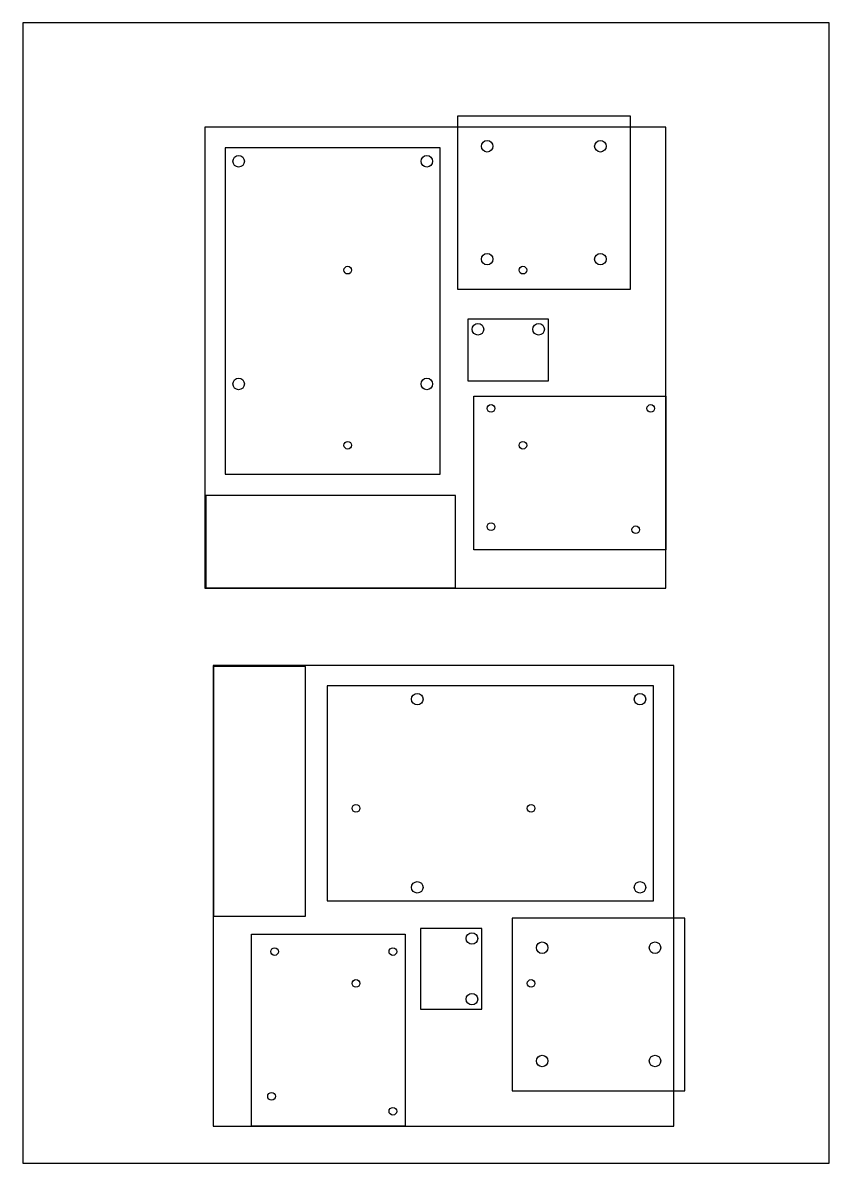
# Model space of a CAD drawing. Header units: millimetres. Extents: x 0 to 210, y 0 to 297.
import ezdxf

# ---------------------------------------------------------------- set-up
doc = ezdxf.new("R2010")
doc.units = ezdxf.units.MM
doc.layers.get('0').update_dxf_attribs({"lineweight": 25, "true_color": 0xffffff})

msp = doc.modelspace()

# ---------------------------------------------------------------- linework, layer by layer
for p, q in [((210, 297), (0, 297)), ((0, 297), (0, 0)), ((210, 0), (210, 297)), ((158.22, 272.65), (113.22, 272.65)), ((113.22, 272.65), (113.22, 227.65)), ((158.22, 227.65), (158.22, 272.65)), ((167.43, 269.78), (47.43, 269.78)), ((47.43, 269.78), (47.43, 149.78)), ((167.43, 149.78), (167.43, 269.78)), ((52.71, 264.44), (52.71, 179.44)), ((108.71, 264.44), (52.71, 264.44)), ((108.71, 179.44), (108.71, 264.44)), ((113.22, 227.65), (158.22, 227.65)), ((136.93, 219.78), (115.93, 219.78)), ((115.93, 219.78), (115.93, 203.78)), ((136.93, 203.78), (136.93, 219.78)), ((115.93, 203.78), (136.93, 203.78)), ((117.43, 199.78), (167.43, 199.78)), ((117.43, 159.78), (117.43, 199.78)), ((167.43, 199.78), (167.43, 159.78)), ((52.71, 179.44), (108.71, 179.44)), ((112.69, 173.86), (47.69, 173.86)), ((47.69, 173.86), (47.69, 149.86)), ((112.69, 149.86), (112.69, 173.86)), ((167.43, 159.78), (117.43, 159.78)), ((47.43, 149.78), (167.43, 149.78)), ((47.69, 149.86), (112.69, 149.86)), ((169.57, 129.62), (49.57, 129.62)), ((49.57, 129.62), (49.57, 9.62)), ((73.65, 129.36), (49.65, 129.36)), ((49.65, 129.36), (49.65, 64.36)), ((73.65, 64.36), (73.65, 129.36)), ((169.57, 9.62), (169.57, 129.62)), ((164.23, 124.34), (79.23, 124.34)), ((79.23, 124.34), (79.23, 68.34)), ((164.23, 68.34), (164.23, 124.34)), ((79.23, 68.34), (164.23, 68.34)), ((49.65, 64.36), (73.65, 64.36)), ((172.44, 63.82), (127.44, 63.82)), ((127.44, 63.82), (127.44, 18.82)), ((172.44, 18.82), (172.44, 63.82)), ((59.57, 9.62), (59.57, 59.62)), ((59.57, 59.62), (99.57, 59.62)), ((99.57, 59.62), (99.57, 9.62)), ((119.57, 61.12), (103.57, 61.12)), ((103.57, 61.12), (103.57, 40.12)), ((119.57, 40.12), (119.57, 61.12)), ((103.57, 40.12), (119.57, 40.12)), ((127.44, 18.82), (172.44, 18.82)), ((49.57, 9.62), (169.57, 9.62)), ((99.57, 9.62), (59.57, 9.62)), ((0, 0), (210, 0))]:
    msp.add_line(p, q)
for centre, radius in [((120.92, 264.85), 1.5), ((150.42, 264.85), 1.5), ((56.21, 260.94), 1.5), ((105.21, 260.94), 1.5), ((120.92, 235.45), 1.5), ((150.42, 235.45), 1.5), ((84.63, 232.58), 1), ((130.23, 232.58), 1), ((118.53, 217.18), 1.5), ((134.33, 217.18), 1.5), ((56.21, 202.94), 1.5), ((105.21, 202.94), 1.5), ((121.93, 196.58), 1), ((163.53, 196.58), 1), ((84.63, 186.98), 1), ((130.23, 186.98), 1), ((121.93, 165.78), 1), ((159.63, 164.98), 1), ((102.73, 120.84), 1.5), ((160.73, 120.84), 1.5), ((86.77, 92.42), 1), ((132.37, 92.42), 1), ((102.73, 71.84), 1.5), ((160.73, 71.84), 1.5), ((116.97, 58.52), 1.5), ((135.24, 56.12), 1.5), ((164.64, 56.12), 1.5), ((65.57, 55.12), 1), ((96.37, 55.12), 1), ((86.77, 46.82), 1), ((132.37, 46.82), 1), ((116.97, 42.72), 1.5), ((135.24, 26.62), 1.5), ((164.64, 26.62), 1.5), ((64.77, 17.42), 1), ((96.37, 13.52), 1)]:
    msp.add_circle(centre, radius)

doc.saveas('drawing.dxf')
